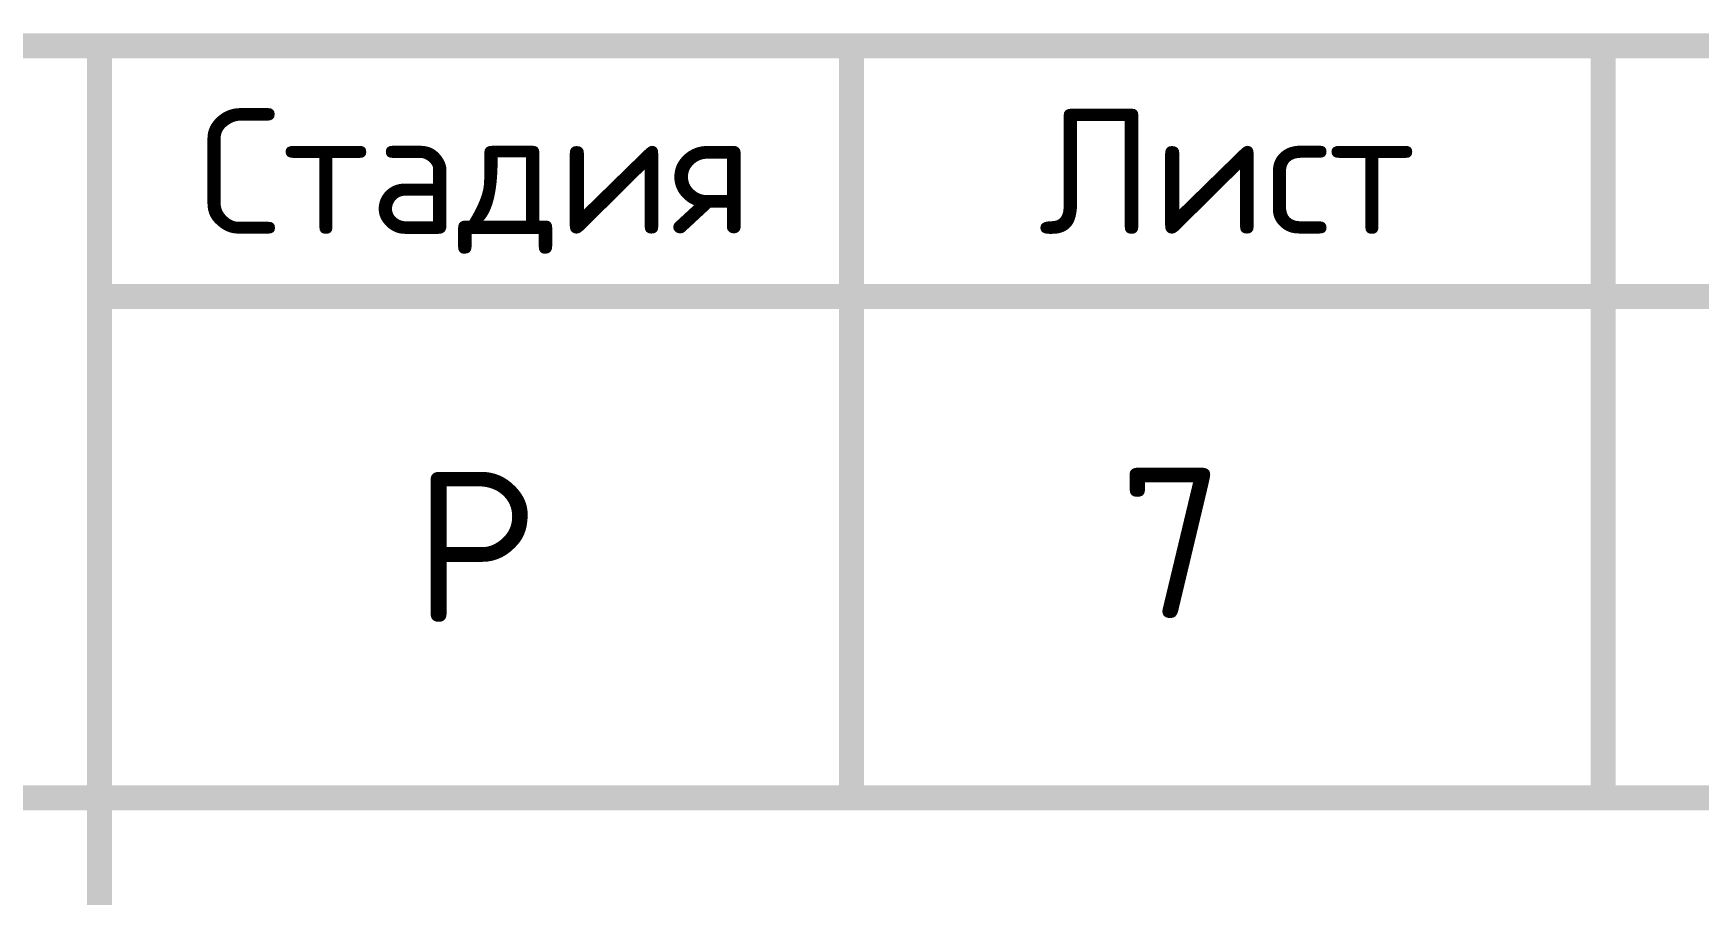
# Model space of a CAD drawing. Header units: millimetres. Extents: x -112426 to 6776, y 1218 to 38707.
# Drawn here: x 4281.21 to 4314.44, y 1419.23 to 1436.41 of the extents above; entities that cross this region are included whole.
import ezdxf
from ezdxf.enums import TextEntityAlignment as Align

# ---------------------------------------------------------------- set-up
doc = ezdxf.new("R2010")
doc.units = ezdxf.units.MM
doc.layers.add('Размеры на чертеже', color=250, linetype='Continuous', lineweight=25)
doc.styles.add('-ISOCPEUR-', font='isocpeur.TTF')

# ---------------------------------------------------------------- blocks, each defined once
blk = doc.blocks.new('*U156')
at = {"const_width": 0.5}
for points in [[(230, -262), (415, -262)], [(365, -262), (365, -292)], [(380, -262), (380, -277)], [(395, -262), (395, -277)], [(365, -267), (415, -267)], [(295, -277), (415, -277)]]:
    blk.add_lwpolyline(points, dxfattribs=at)
at = {"style": '-ISOCPEUR-'}
for s, height, p in [('Стадия', 2.5, (372.5, -264.5)), ('Лист', 2.5, (387.5, -264.5)), ('Р', 3, (372.5, -272))]:
    blk.add_text(s, height=height, dxfattribs=at).set_placement(p, align=Align.MIDDLE_CENTER)
blk.add_attdef('РАЗРАБОТАЛ', text='', height=2.5, dxfattribs=at).set_placement((250.501, -264.224), align=Align.MIDDLE_LEFT)
at = {"style": '-ISOCPEUR-', "flags": 8}
for tag, height, p in [('ДАТА', 2.5, (290.074, -264.402)), ('ДАТА1', 2.5, (290.074, -269.402)), ('ЛИСТ', 3, (386.388, -271.915)), ('ЛИСТОВ', 3, (403.888, -271.915)), ('ФОРМАТ', 3, (380.972, -294.745))]:
    blk.add_attdef(tag, text='', height=height, dxfattribs=at).set_placement(p, align=Align.MIDDLE_CENTER)
at = {"style": '-ISOCPEUR-'}
blk.add_attdef('ПРОВЕРИЛ', (250.749, -270.729), '', height=2.5, dxfattribs=at)
at = {"style": '-ISOCPEUR-', "flags": 8}
blk.add_attdef('ИМЯ_ЧЕРТЕЖА_001', (321.327, -285.175), '', height=3, dxfattribs=at)

msp = doc.modelspace()

# ---------------------------------------------------------------- block references
at = {"layer": 'Размеры на чертеже', "lineweight": 90}
ref = msp.add_blockref('*U156', (3917.536, 1698.16), dxfattribs=at)
ref.add_attrib('ЛИСТ', '7', dxfattribs={"layer": '0', "height": 3, "style": '-ISOCPEUR-', "flags": 8}).set_placement((4303.924, 1426.245), align=Align.MIDDLE_CENTER)

doc.saveas('drawing.dxf')
